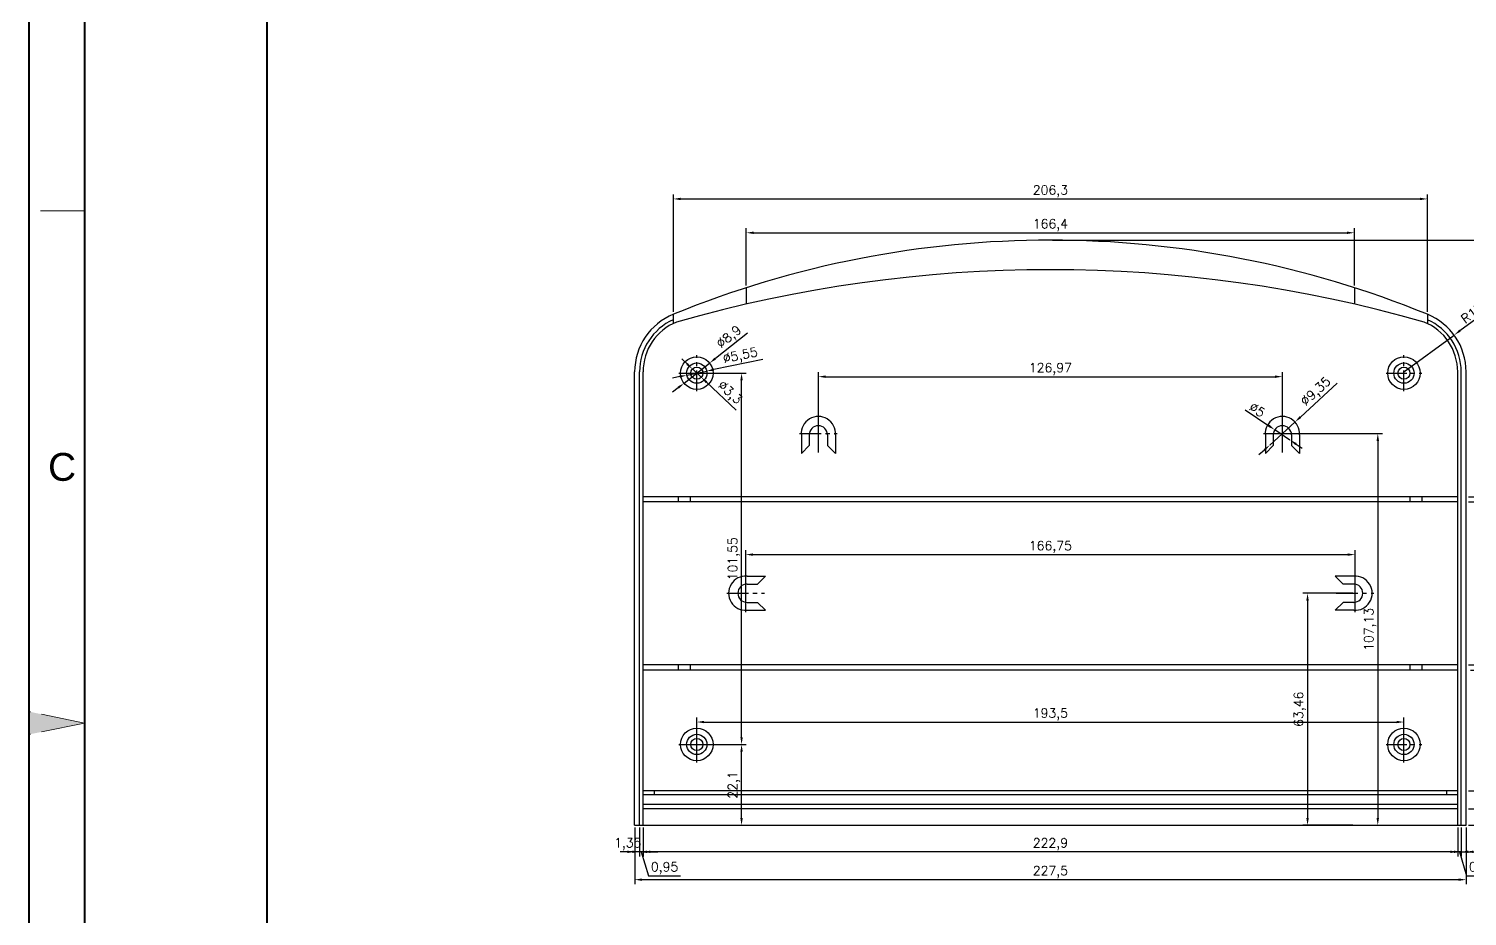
# Model space of a CAD drawing. Header units: millimetres. Extents: x 1692 to 2290, y -111 to 763.
# Drawn here: x 1691.6 to 2085.2, y 273.6 to 516.2 of the extents above; entities that cross this region are included whole.
import ezdxf
from ezdxf.enums import TextEntityAlignment as Align

# ---------------------------------------------------------------- set-up
doc = ezdxf.new("R2010")
doc.units = ezdxf.units.MM
doc.linetypes.add('ACAD_ISO10W100', pattern=[18, 12, -3, 0, -3])
doc.linetypes.add('CENTER', pattern=[50.8, 31.75, -6.35, 6.35, -6.35])
for name, color, linetype, lineweight in [('dim', 82, 'Continuous', 9), ('图层1', 7, 'ACAD_ISO10W100', 15), ('图层4', 7, 'Continuous', 40)]:
    doc.layers.add(name, color=color, linetype=linetype, lineweight=lineweight)
doc.layers.add('尺寸线', color=7, linetype='Continuous')
doc.styles.get("Standard").update_dxf_attribs({"font": 'txt', "bigfont": 'gbcbig.shx'})
doc.styles.add('样式 3', font='arial.ttf', dxfattribs={"height": 3.8})
doc.dimstyles.new('ISO-25', dxfattribs={"dimtxt": 2.5, "dimasz": 2.5, "dimexe": 1.25, "dimexo": 0.625, "dimtad": 1, "dimtxsty": 'Standard', "dimcen": 2.5, "dimadec": 0, "dimazin": 0, "dimtfac": 1, "dimtmove": 0, "dimatfit": 3, "dimfxl": 0, "dimarcsym": 0})

# ---------------------------------------------------------------- blocks, each defined once
blk = doc.blocks.new('*D38')
at = {"layer": 'Defpoints', "color": 0}
for p in [(1857.42, 298.43), (2084.92, 298.43), (1857.42, 283.56)]:
    blk.add_point(p, dxfattribs=at)
at = {"layer": 'dim', "color": 0, "lineweight": -2}
for p, q in [((1857.42, 297.81), (1857.42, 282.31)), ((2084.92, 297.81), (2084.92, 282.31)), ((2082.92, 283.56), (1859.42, 283.56))]:
    blk.add_line(p, q, dxfattribs=at)
at = {"layer": 'dim', "color": 0}
for points in [[(1859.42, 283.89), (1859.42, 283.23), (1857.42, 283.56)], [(2082.92, 283.89), (2082.92, 283.23), (2084.92, 283.56)]]:
    blk.add_solid(points, dxfattribs=at)
at = {"layer": 'dim', "color": 0, "insert": (1971.17, 285.64), "char_height": 2.5, "attachment_point": 5}
blk.add_mtext('227,5', dxfattribs=at)
blk = doc.blocks.new('*D39')
at = {"layer": 'Defpoints', "color": 0}
for p in [(2083.57, 298.43), (2084.92, 298.43), (2083.57, 291.18)]:
    blk.add_point(p, dxfattribs=at)
at = {"layer": 'dim', "color": 0, "lineweight": -2}
for p, q in [((2083.57, 297.81), (2083.57, 289.93)), ((2084.92, 297.81), (2084.92, 289.93)), ((2081.57, 291.18), (2079.57, 291.18)), ((2083.57, 291.18), (2084.92, 291.18)), ((2086.92, 291.18), (2097.25, 291.18))]:
    blk.add_line(p, q, dxfattribs=at)
at = {"layer": 'dim', "color": 0}
for points in [[(2081.57, 291.51), (2081.57, 290.85), (2083.57, 291.18)], [(2086.92, 291.51), (2086.92, 290.85), (2084.92, 291.18)]]:
    blk.add_solid(points, dxfattribs=at)
at = {"layer": 'dim', "color": 0, "insert": (2093.08, 293.26), "char_height": 2.5, "attachment_point": 5}
blk.add_mtext('1,35', dxfattribs=at)
blk = doc.blocks.new('*D40')
at = {"layer": 'Defpoints', "color": 0}
for p in [(2082.62, 298.43), (2083.57, 298.43), (2082.62, 291.18)]:
    blk.add_point(p, dxfattribs=at)
at = {"layer": 'dim', "color": 0, "lineweight": -2}
for p, q in [((2082.62, 297.81), (2082.62, 289.93)), ((2083.57, 297.81), (2083.57, 289.93)), ((2080.62, 291.18), (2078.62, 291.18)), ((2083.57, 291.18), (2082.62, 291.18)), ((2083.57, 291.18), (2082.62, 291.18)), ((2083.09, 291.18), (2085.06, 284.62)), ((2085.57, 291.18), (2087.57, 291.18)), ((2085.06, 284.62), (2093.81, 284.62))]:
    blk.add_line(p, q, dxfattribs=at)
at = {"layer": 'dim', "color": 0}
for points in [[(2080.62, 291.51), (2080.62, 290.85), (2082.62, 291.18)], [(2085.57, 291.51), (2085.57, 290.85), (2083.57, 291.18)]]:
    blk.add_solid(points, dxfattribs=at)
at = {"layer": 'dim', "color": 0, "insert": (2089.44, 286.7), "char_height": 2.5, "attachment_point": 5}
blk.add_mtext('0,95', dxfattribs=at)
blk = doc.blocks.new('*D41')
at = {"layer": 'Defpoints', "color": 0}
for p in [(1859.72, 298.43), (2082.62, 298.43), (1859.72, 291.18)]:
    blk.add_point(p, dxfattribs=at)
at = {"layer": 'dim', "color": 0, "lineweight": -2}
for p, q in [((1859.72, 297.81), (1859.72, 289.93)), ((2082.62, 297.81), (2082.62, 289.93)), ((2080.62, 291.18), (1861.72, 291.18))]:
    blk.add_line(p, q, dxfattribs=at)
at = {"layer": 'dim', "color": 0}
for points in [[(1861.72, 291.51), (1861.72, 290.85), (1859.72, 291.18)], [(2080.62, 291.51), (2080.62, 290.85), (2082.62, 291.18)]]:
    blk.add_solid(points, dxfattribs=at)
at = {"layer": 'dim', "color": 0, "insert": (1971.17, 293.26), "char_height": 2.5, "attachment_point": 5}
blk.add_mtext('222,9', dxfattribs=at)
blk = doc.blocks.new('*D42')
at = {"layer": 'Defpoints', "color": 0}
for p in [(1858.77, 298.43), (1859.72, 298.43), (1858.77, 291.18)]:
    blk.add_point(p, dxfattribs=at)
at = {"layer": 'dim', "color": 0, "lineweight": -2}
for p, q in [((1858.77, 297.81), (1858.77, 289.93)), ((1859.72, 297.81), (1859.72, 289.93)), ((1856.77, 291.18), (1854.77, 291.18)), ((1859.72, 291.18), (1858.77, 291.18)), ((1859.72, 291.18), (1858.77, 291.18)), ((1859.24, 291.18), (1861.21, 284.62)), ((1861.72, 291.18), (1863.72, 291.18)), ((1861.21, 284.62), (1869.96, 284.62))]:
    blk.add_line(p, q, dxfattribs=at)
at = {"layer": 'dim', "color": 0}
for points in [[(1856.77, 291.51), (1856.77, 290.85), (1858.77, 291.18)], [(1861.72, 291.51), (1861.72, 290.85), (1859.72, 291.18)]]:
    blk.add_solid(points, dxfattribs=at)
at = {"layer": 'dim', "color": 0, "insert": (1865.59, 286.7), "char_height": 2.5, "attachment_point": 5}
blk.add_mtext('0,95', dxfattribs=at)
blk = doc.blocks.new('*D37')
at = {"layer": 'Defpoints', "color": 0}
for p in [(1857.42, 298.43), (1858.77, 298.43), (1857.42, 291.18)]:
    blk.add_point(p, dxfattribs=at)
at = {"layer": 'dim', "color": 0, "lineweight": -2}
for p, q in [((1857.42, 297.81), (1857.42, 289.93)), ((1858.77, 297.81), (1858.77, 289.93)), ((1855.42, 291.18), (1853.42, 291.18)), ((1858.77, 291.18), (1857.42, 291.18)), ((1860.77, 291.18), (1862.77, 291.18))]:
    blk.add_line(p, q, dxfattribs=at)
at = {"layer": 'dim', "color": 0}
for points in [[(1855.42, 291.51), (1855.42, 290.85), (1857.42, 291.18)], [(1860.77, 291.51), (1860.77, 290.85), (1858.77, 291.18)]]:
    blk.add_solid(points, dxfattribs=at)
at = {"layer": 'dim', "color": 0, "insert": (1855.52, 293.26), "char_height": 2.5, "attachment_point": 5}
blk.add_mtext('1,35', dxfattribs=at)
blk = doc.blocks.new('*D43')
at = {"layer": 'Defpoints', "color": 0}
for p in [(2084.92, 302.93), (2100.62, 302.93), (2084.92, 298.43)]:
    blk.add_point(p, dxfattribs=at)
at = {"layer": 'dim', "color": 0, "lineweight": -2}
for p, q in [((2100.62, 304.93), (2100.62, 306.93)), ((2085.54, 302.93), (2101.87, 302.93)), ((2100.62, 302.93), (2100.62, 298.43)), ((2085.54, 298.43), (2101.87, 298.43)), ((2100.62, 296.43), (2100.62, 287.77))]:
    blk.add_line(p, q, dxfattribs=at)
at = {"layer": 'dim', "color": 0}
for points in [[(2100.29, 304.93), (2100.95, 304.93), (2100.62, 302.93)], [(2100.29, 296.43), (2100.95, 296.43), (2100.62, 298.43)]]:
    blk.add_solid(points, dxfattribs=at)
at = {"layer": 'dim', "color": 0, "insert": (2098.54, 291.1), "char_height": 2.5, "attachment_point": 5, "rotation": 90}
blk.add_mtext('4,5', dxfattribs=at)
blk = doc.blocks.new('*D44')
at = {"layer": 'Defpoints', "color": 0}
for p in [(2084.92, 307.88), (2100.62, 307.88), (2084.92, 302.93)]:
    blk.add_point(p, dxfattribs=at)
at = {"layer": 'dim', "color": 0, "lineweight": -2}
for p, q in [((2107.18, 307.38), (2107.18, 316.54)), ((2100.62, 309.88), (2100.62, 311.88)), ((2085.54, 307.88), (2101.87, 307.88)), ((2100.62, 302.93), (2100.62, 307.88)), ((2100.62, 302.93), (2100.62, 307.88)), ((2100.62, 305.41), (2107.18, 307.38)), ((2085.54, 302.93), (2101.87, 302.93)), ((2100.62, 300.93), (2100.62, 298.93))]:
    blk.add_line(p, q, dxfattribs=at)
at = {"layer": 'dim', "color": 0}
for points in [[(2100.29, 309.88), (2100.95, 309.88), (2100.62, 307.88)], [(2100.29, 300.93), (2100.95, 300.93), (2100.62, 302.93)]]:
    blk.add_solid(points, dxfattribs=at)
at = {"layer": 'dim', "color": 0, "insert": (2105.1, 311.96), "char_height": 2.5, "attachment_point": 5, "rotation": 90}
blk.add_mtext('4,95', dxfattribs=at)
blk = doc.blocks.new('*D47')
at = {"layer": 'Defpoints', "color": 0}
for p in [(2084.92, 342.28), (2085.54, 340.88), (2100.61, 342.28)]:
    blk.add_point(p, dxfattribs=at)
at = {"layer": 'dim', "color": 0, "lineweight": -2}
for p, q in [((2107.17, 343.55), (2107.17, 349.39)), ((2100.61, 344.28), (2100.61, 346.28)), ((2100.61, 341.58), (2107.17, 343.55)), ((2085.54, 342.28), (2101.86, 342.28)), ((2086.17, 340.88), (2101.86, 340.88)), ((2100.61, 340.88), (2100.61, 342.28)), ((2100.61, 340.88), (2100.61, 342.28)), ((2100.61, 338.88), (2100.61, 336.88))]:
    blk.add_line(p, q, dxfattribs=at)
at = {"layer": 'dim', "color": 0}
for points in [[(2100.27, 344.28), (2100.94, 344.28), (2100.61, 342.28)], [(2100.27, 338.88), (2100.94, 338.88), (2100.61, 340.88)]]:
    blk.add_solid(points, dxfattribs=at)
at = {"layer": 'dim', "color": 0, "insert": (2105.08, 346.47), "char_height": 2.5, "attachment_point": 5, "rotation": 90}
blk.add_mtext('1,4', dxfattribs=at)
blk = doc.blocks.new('*D48')
at = {"layer": 'Defpoints', "color": 0}
for p in [(2084.92, 386.88), (2100.61, 386.88), (2084.92, 342.28)]:
    blk.add_point(p, dxfattribs=at)
at = {"layer": 'dim', "color": 0, "lineweight": -2}
for p, q in [((2085.54, 386.88), (2101.86, 386.88)), ((2100.61, 344.28), (2100.61, 384.88)), ((2085.54, 342.28), (2101.86, 342.28))]:
    blk.add_line(p, q, dxfattribs=at)
at = {"layer": 'dim', "color": 0}
for points in [[(2100.27, 384.88), (2100.94, 384.88), (2100.61, 386.88)], [(2100.27, 344.28), (2100.94, 344.28), (2100.61, 342.28)]]:
    blk.add_solid(points, dxfattribs=at)
at = {"layer": 'dim', "color": 0, "insert": (2098.52, 364.58), "char_height": 2.5, "attachment_point": 5, "rotation": 90}
blk.add_mtext('44,6', dxfattribs=at)
blk = doc.blocks.new('*D49')
at = {"layer": 'Defpoints', "color": 0}
for p in [(2084.92, 388.28), (2084.92, 386.88), (2100.61, 388.28)]:
    blk.add_point(p, dxfattribs=at)
at = {"layer": 'dim', "color": 0, "lineweight": -2}
for p, q in [((2107.17, 389.55), (2107.17, 395.39)), ((2100.61, 390.28), (2100.61, 392.28)), ((2085.54, 388.28), (2101.86, 388.28)), ((2085.54, 386.88), (2101.86, 386.88)), ((2100.61, 387.58), (2107.17, 389.55)), ((2100.61, 386.88), (2100.61, 388.28)), ((2100.61, 386.88), (2100.61, 388.28)), ((2100.61, 384.88), (2100.61, 382.88))]:
    blk.add_line(p, q, dxfattribs=at)
at = {"layer": 'dim', "color": 0}
for points in [[(2100.27, 390.28), (2100.94, 390.28), (2100.61, 388.28)], [(2100.27, 384.88), (2100.94, 384.88), (2100.61, 386.88)]]:
    blk.add_solid(points, dxfattribs=at)
at = {"layer": 'dim', "color": 0, "insert": (2105.08, 392.47), "char_height": 2.5, "attachment_point": 5, "rotation": 90}
blk.add_mtext('1,4', dxfattribs=at)
blk = doc.blocks.new('*D50')
at = {"layer": 'Defpoints', "color": 0}
for p in [(2067.92, 326.67), (1874.42, 320.53), (2067.92, 320.53)]:
    blk.add_point(p, dxfattribs=at)
at = {"layer": 'dim', "color": 0, "lineweight": -2}
for p, q in [((1874.42, 321.16), (1874.42, 327.92)), ((2067.92, 321.16), (2067.92, 327.92)), ((1876.42, 326.67), (2065.92, 326.67))]:
    blk.add_line(p, q, dxfattribs=at)
at = {"layer": 'dim', "color": 0}
for points in [[(1876.42, 327), (1876.42, 326.34), (1874.42, 326.67)], [(2065.92, 327), (2065.92, 326.34), (2067.92, 326.67)]]:
    blk.add_solid(points, dxfattribs=at)
at = {"layer": 'dim', "color": 0, "insert": (1971.17, 328.75), "char_height": 2.5, "attachment_point": 5}
blk.add_mtext('193,5', dxfattribs=at)
blk = doc.blocks.new('*D51')
at = {"layer": 'Defpoints', "color": 0}
for p in [(1874.42, 320.53), (1886.67, 320.53), (1857.42, 298.43)]:
    blk.add_point(p, dxfattribs=at)
at = {"layer": 'dim', "color": 0, "lineweight": -2}
for p, q in [((1875.04, 320.53), (1887.92, 320.53)), ((1886.67, 300.43), (1886.67, 318.53)), ((1858.04, 298.43), (1887.92, 298.43))]:
    blk.add_line(p, q, dxfattribs=at)
at = {"layer": 'dim', "color": 0}
for points in [[(1886.33, 318.53), (1887, 318.53), (1886.67, 320.53)], [(1886.33, 300.43), (1887, 300.43), (1886.67, 298.43)]]:
    blk.add_solid(points, dxfattribs=at)
at = {"layer": 'dim', "color": 0, "insert": (1884.58, 309.48), "char_height": 2.5, "attachment_point": 5, "rotation": 90}
blk.add_mtext('22,1', dxfattribs=at)
blk = doc.blocks.new('*D52')
at = {"layer": 'Defpoints', "color": 0}
for p in [(1874.42, 422.08), (1886.67, 422.08), (1874.42, 320.53)]:
    blk.add_point(p, dxfattribs=at)
at = {"layer": 'dim', "color": 0, "lineweight": -2}
for p, q in [((1875.04, 422.08), (1887.92, 422.08)), ((1886.67, 322.53), (1886.67, 420.08)), ((1875.04, 320.53), (1887.92, 320.53))]:
    blk.add_line(p, q, dxfattribs=at)
at = {"layer": 'dim', "color": 0}
for points in [[(1886.33, 420.08), (1887, 420.08), (1886.67, 422.08)], [(1886.33, 322.53), (1887, 322.53), (1886.67, 320.53)]]:
    blk.add_solid(points, dxfattribs=at)
at = {"layer": 'dim', "color": 0, "insert": (1884.58, 371.31), "char_height": 2.5, "attachment_point": 5, "rotation": 90}
blk.add_mtext('101,55', dxfattribs=at)
blk = doc.blocks.new('*D53')
at = {"layer": 'Defpoints', "color": 0}
for p in [(1877.92, 424.83), (1870.92, 419.33)]:
    blk.add_point(p, dxfattribs=at)
at = {"layer": 'dim', "color": 0, "lineweight": -2}
for p, q in [((1888.27, 432.97), (1879.49, 426.07)), ((1870.92, 419.33), (1877.92, 424.83)), ((1869.35, 418.1), (1867.77, 416.86))]:
    blk.add_line(p, q, dxfattribs=at)
at = {"layer": 'dim', "color": 0}
for points in [[(1879.28, 426.33), (1879.69, 425.81), (1877.92, 424.83)], [(1869.14, 418.36), (1869.55, 417.84), (1870.92, 419.33)]]:
    blk.add_solid(points, dxfattribs=at)
at = {"layer": 'dim', "color": 0, "insert": (1883.38, 431.77), "char_height": 2.5, "attachment_point": 5, "rotation": 38.1654}
blk.add_mtext('∅8,9', dxfattribs=at)
blk = doc.blocks.new('*D54')
at = {"layer": 'Defpoints', "color": 0}
for p in [(1871.7, 421.53), (1877.14, 422.64)]:
    blk.add_point(p, dxfattribs=at)
at = {"layer": 'dim', "color": 0, "lineweight": -2}
for p, q in [((1892.49, 425.77), (1879.1, 423.04)), ((1871.7, 421.53), (1877.14, 422.64)), ((1869.74, 421.13), (1867.78, 420.73))]:
    blk.add_line(p, q, dxfattribs=at)
at = {"layer": 'dim', "color": 0}
for points in [[(1869.67, 421.46), (1869.81, 420.8), (1871.7, 421.53)], [(1879.03, 423.36), (1879.16, 422.71), (1877.14, 422.64)]]:
    blk.add_solid(points, dxfattribs=at)
at = {"layer": 'dim', "color": 0, "insert": (1886.36, 426.64), "char_height": 2.5, "attachment_point": 5, "rotation": 11.5236}
blk.add_mtext('∅5,55', dxfattribs=at)
blk = doc.blocks.new('*D55')
at = {"layer": 'Defpoints', "color": 0}
for p in [(1873.21, 423.21), (1875.62, 420.95)]:
    blk.add_point(p, dxfattribs=at)
at = {"layer": 'dim', "color": 0, "lineweight": -2}
for p, q in [((1871.76, 424.58), (1870.3, 425.95)), ((1873.21, 423.21), (1875.62, 420.95)), ((1885.22, 411.94), (1877.08, 419.59))]:
    blk.add_line(p, q, dxfattribs=at)
at = {"layer": 'dim', "color": 0}
for points in [[(1871.98, 424.82), (1871.53, 424.34), (1873.21, 423.21)], [(1877.31, 419.83), (1876.85, 419.34), (1875.62, 420.95)]]:
    blk.add_solid(points, dxfattribs=at)
at = {"layer": 'dim', "color": 0, "insert": (1883.31, 416.6), "char_height": 2.5, "attachment_point": 5, "rotation": 316.8201}
blk.add_mtext('∅3,3', dxfattribs=at)
blk = doc.blocks.new('*D56')
at = {"layer": 'Defpoints', "color": 0}
for p in [(2034.65, 421.11), (2034.65, 405.56), (1907.68, 405.18)]:
    blk.add_point(p, dxfattribs=at)
at = {"layer": 'dim', "color": 0, "lineweight": -2}
for p, q in [((1907.68, 405.81), (1907.68, 422.36)), ((2034.65, 406.18), (2034.65, 422.36)), ((1909.68, 421.11), (2032.65, 421.11))]:
    blk.add_line(p, q, dxfattribs=at)
at = {"layer": 'dim', "color": 0}
for points in [[(1909.68, 421.44), (1909.68, 420.77), (1907.68, 421.11)], [(2032.65, 421.44), (2032.65, 420.77), (2034.65, 421.11)]]:
    blk.add_solid(points, dxfattribs=at)
at = {"layer": 'dim', "color": 0, "insert": (1971.17, 423.19), "char_height": 2.5, "attachment_point": 5}
blk.add_mtext('126,97', dxfattribs=at)
blk = doc.blocks.new('*D57')
at = {"layer": 'Defpoints', "color": 0}
for p in [(2034.65, 405.56), (2034.65, 298.43), (2060.76, 298.43)]:
    blk.add_point(p, dxfattribs=at)
at = {"layer": 'dim', "color": 0, "lineweight": -2}
for p, q in [((2035.28, 405.56), (2062.01, 405.56)), ((2060.76, 403.56), (2060.76, 300.43)), ((2035.28, 298.43), (2062.01, 298.43))]:
    blk.add_line(p, q, dxfattribs=at)
at = {"layer": 'dim', "color": 0}
for points in [[(2060.42, 403.56), (2061.09, 403.56), (2060.76, 405.56)], [(2060.42, 300.43), (2061.09, 300.43), (2060.76, 298.43)]]:
    blk.add_solid(points, dxfattribs=at)
at = {"layer": 'dim', "color": 0, "insert": (2058.67, 352), "char_height": 2.5, "attachment_point": 5, "rotation": 90}
blk.add_mtext('107,13', dxfattribs=at)
blk = doc.blocks.new('*D58')
at = {"layer": 'Defpoints', "color": 0}
for p in [(2054.54, 372.45), (1887.79, 361.89), (2054.54, 361.89)]:
    blk.add_point(p, dxfattribs=at)
at = {"layer": 'dim', "color": 0, "lineweight": -2}
for p, q in [((1887.79, 362.52), (1887.79, 373.7)), ((1889.79, 372.45), (2052.54, 372.45)), ((2054.54, 362.52), (2054.54, 373.7))]:
    blk.add_line(p, q, dxfattribs=at)
at = {"layer": 'dim', "color": 0}
for points in [[(1889.79, 372.78), (1889.79, 372.12), (1887.79, 372.45)], [(2052.54, 372.78), (2052.54, 372.12), (2054.54, 372.45)]]:
    blk.add_solid(points, dxfattribs=at)
at = {"layer": 'dim', "color": 0, "insert": (1971.17, 374.53), "char_height": 2.5, "attachment_point": 5}
blk.add_mtext('166,75', dxfattribs=at)
blk = doc.blocks.new('*D59')
at = {"layer": 'Defpoints', "color": 0}
for p in [(2054.54, 361.89), (2041.54, 298.43), (2054.54, 298.43)]:
    blk.add_point(p, dxfattribs=at)
at = {"layer": 'dim', "color": 0, "lineweight": -2}
for p, q in [((2053.92, 361.89), (2040.29, 361.89)), ((2041.54, 359.89), (2041.54, 300.43)), ((2053.92, 298.43), (2040.29, 298.43))]:
    blk.add_line(p, q, dxfattribs=at)
at = {"layer": 'dim', "color": 0}
for points in [[(2041.2, 359.89), (2041.87, 359.89), (2041.54, 361.89)], [(2041.2, 300.43), (2041.87, 300.43), (2041.54, 298.43)]]:
    blk.add_solid(points, dxfattribs=at)
at = {"layer": 'dim', "color": 0, "insert": (2039.45, 330.16), "char_height": 2.5, "attachment_point": 5, "rotation": 90}
blk.add_mtext('63,46', dxfattribs=at)
blk = doc.blocks.new('*D60')
at = {"layer": 'Defpoints', "color": 0}
for p in [(2038.1, 408.71), (2031.2, 402.4)]:
    blk.add_point(p, dxfattribs=at)
at = {"layer": 'dim', "color": 0, "lineweight": -2}
for p, q in [((2049.66, 419.29), (2039.58, 410.07)), ((2031.2, 402.4), (2038.1, 408.71)), ((2029.73, 401.05), (2028.25, 399.7))]:
    blk.add_line(p, q, dxfattribs=at)
at = {"layer": 'dim', "color": 0}
for points in [[(2039.35, 410.31), (2039.8, 409.82), (2038.1, 408.71)], [(2029.5, 401.3), (2029.95, 400.81), (2031.2, 402.4)]]:
    blk.add_solid(points, dxfattribs=at)
at = {"layer": 'dim', "color": 0, "insert": (2043.95, 416.89), "char_height": 2.5, "attachment_point": 5, "rotation": 42.4716}
blk.add_mtext('∅9,35', dxfattribs=at)
blk = doc.blocks.new('*D61')
at = {"layer": 'Defpoints', "color": 0}
for p in [(2032.58, 406.58), (2036.73, 403.79)]:
    blk.add_point(p, dxfattribs=at)
at = {"layer": 'dim', "color": 0, "lineweight": -2}
for p, q in [((2024.47, 412.03), (2030.92, 407.69)), ((2036.73, 403.79), (2032.58, 406.58)), ((2038.39, 402.67), (2040.05, 401.56))]:
    blk.add_line(p, q, dxfattribs=at)
at = {"layer": 'dim', "color": 0}
for points in [[(2031.1, 407.97), (2030.73, 407.42), (2032.58, 406.58)], [(2038.57, 402.95), (2038.2, 402.4), (2036.73, 403.79)]]:
    blk.add_solid(points, dxfattribs=at)
at = {"layer": 'dim', "color": 0, "insert": (2027.77, 412.07), "char_height": 2.5, "attachment_point": 5, "rotation": 326.0869}
blk.add_mtext('∅5', dxfattribs=at)
blk = doc.blocks.new('*D63')
at = {"layer": 'Defpoints', "color": 0}
for p in [(2054.37, 460.46), (1887.97, 445.44), (2054.37, 445.44)]:
    blk.add_point(p, dxfattribs=at)
at = {"layer": 'dim', "color": 0, "lineweight": -2}
for p, q in [((1887.97, 446.06), (1887.97, 461.71)), ((2054.37, 446.06), (2054.37, 461.71)), ((1889.97, 460.46), (2052.37, 460.46))]:
    blk.add_line(p, q, dxfattribs=at)
at = {"layer": 'dim', "color": 0}
for points in [[(1889.97, 460.79), (1889.97, 460.13), (1887.97, 460.46)], [(2052.37, 460.79), (2052.37, 460.13), (2054.37, 460.46)]]:
    blk.add_solid(points, dxfattribs=at)
at = {"layer": 'dim', "color": 0, "insert": (1971.17, 462.54), "char_height": 2.5, "attachment_point": 5}
blk.add_mtext('166,4', dxfattribs=at)
blk = doc.blocks.new('*D64')
at = {"layer": 'Defpoints', "color": 0}
for p in [(2074.32, 469.71), (1868.02, 438.18), (2074.32, 438.18)]:
    blk.add_point(p, dxfattribs=at)
at = {"layer": 'dim', "color": 0, "lineweight": -2}
for p, q in [((1868.02, 438.81), (1868.02, 470.96)), ((1870.02, 469.71), (2072.32, 469.71)), ((2074.32, 438.81), (2074.32, 470.96))]:
    blk.add_line(p, q, dxfattribs=at)
at = {"layer": 'dim', "color": 0}
for points in [[(1870.02, 470.04), (1870.02, 469.38), (1868.02, 469.71)], [(2072.32, 470.04), (2072.32, 469.38), (2074.32, 469.71)]]:
    blk.add_solid(points, dxfattribs=at)
at = {"layer": 'dim', "color": 0, "insert": (1971.17, 471.79), "char_height": 2.5, "attachment_point": 5}
blk.add_mtext('206,3', dxfattribs=at)
blk = doc.blocks.new('*D65')
at = {"layer": 'Defpoints', "color": 0}
for p in [(1971.17, 458.43), (2117.43, 458.43), (2084.92, 298.43)]:
    blk.add_point(p, dxfattribs=at)
at = {"layer": 'dim', "color": 0, "lineweight": -2}
for p, q in [((1971.79, 458.43), (2118.68, 458.43)), ((2117.43, 300.43), (2117.43, 456.43)), ((2085.54, 298.43), (2118.68, 298.43))]:
    blk.add_line(p, q, dxfattribs=at)
at = {"layer": 'dim', "color": 0}
for points in [[(2117.1, 456.43), (2117.77, 456.43), (2117.43, 458.43)], [(2117.1, 300.43), (2117.77, 300.43), (2117.43, 298.43)]]:
    blk.add_solid(points, dxfattribs=at)
at = {"layer": 'dim', "color": 0, "insert": (2115.56, 378.43), "char_height": 2.5, "attachment_point": 5, "rotation": 90}
blk.add_mtext('160', dxfattribs=at)
blk = doc.blocks.new('*D66')
at = {"layer": 'Defpoints', "color": 0}
for p in [(2081.63, 432.49), (2067.92, 422.43)]:
    blk.add_point(p, dxfattribs=at)
at = {"layer": 'dim', "color": 0, "lineweight": -2}
for p, q in [((2090.56, 439.04), (2083.24, 433.67)), ((2067.92, 422.43), (2081.63, 432.49))]:
    blk.add_line(p, q, dxfattribs=at)
at = {"layer": 'dim', "color": 0}
blk.add_solid([(2083.04, 433.94), (2083.44, 433.4), (2081.63, 432.49)], dxfattribs=at)
at = {"layer": 'dim', "color": 0, "insert": (2086.6, 438.46), "char_height": 2.5, "attachment_point": 5, "rotation": 36.2598}
blk.add_mtext('R17', dxfattribs=at)

msp = doc.modelspace()

# ---------------------------------------------------------------- hatches: boundary and pattern name
at = {"layer": '图层1'}
msp.add_hatch(color=0, dxfattribs=at).paths.add_polyline_path([(1706.855, 326.39), (1691.627, 329.524), (1691.627, 323.256)])

# ---------------------------------------------------------------- linework, layer by layer
for p, q in [((1887.967, 445.438), (1887.967, 440.954)), ((2054.367, 445.438), (2054.367, 440.954)), ((1867.967, 438.162), (1867.967, 435.642)), ((2074.367, 438.162), (2074.367, 435.642)), ((1857.417, 298.433), (1857.417, 422.433)), ((1858.767, 298.433), (1858.767, 422.433)), ((1859.717, 298.433), (1859.717, 422.433)), ((2082.617, 298.433), (2082.617, 422.433)), ((2083.567, 298.433), (2083.567, 422.433)), ((2084.917, 298.433), (2084.917, 422.433)), ((1903.023, 405.183), (1903.023, 400.133)), ((1903.023, 400.133), (1905.183, 402.293)), ((1905.183, 405.183), (1905.183, 402.293)), ((1910.183, 405.183), (1910.183, 402.293)), ((1912.342, 400.133), (1910.183, 402.293)), ((1912.342, 405.183), (1912.342, 400.133)), ((2029.992, 405.183), (2029.992, 400.133)), ((2029.992, 400.133), (2032.152, 402.293)), ((2032.152, 405.183), (2032.152, 402.293)), ((2037.152, 405.183), (2037.152, 402.293)), ((2039.312, 400.133), (2037.152, 402.293)), ((2039.312, 405.183), (2039.312, 400.133)), ((2082.567, 388.283), (1859.767, 388.283)), ((2082.567, 386.883), (1859.767, 386.883)), ((1869.417, 386.883), (1869.417, 388.283)), ((1872.717, 386.883), (1872.717, 388.283)), ((2069.617, 386.883), (2069.617, 388.283)), ((2072.917, 386.883), (2072.917, 388.283)), ((1888.167, 366.553), (1893.217, 366.553)), ((1893.217, 366.553), (1891.058, 364.393)), ((2054.167, 366.553), (2049.117, 366.553)), ((2049.117, 366.553), (2051.277, 364.393)), ((1888.167, 364.393), (1891.058, 364.393)), ((2054.167, 364.393), (2051.277, 364.393)), ((1888.167, 359.393), (1891.058, 359.393)), ((1893.217, 357.233), (1891.058, 359.393)), ((2049.117, 357.233), (2051.277, 359.393)), ((2054.167, 359.393), (2051.277, 359.393)), ((1888.167, 357.233), (1893.217, 357.233)), ((2054.167, 357.233), (2049.117, 357.233)), ((2082.567, 342.283), (1859.767, 342.283)), ((2082.567, 340.883), (1859.767, 340.883)), ((1869.417, 340.883), (1869.417, 342.283)), ((1872.717, 340.883), (1872.717, 342.283)), ((2069.617, 340.883), (2069.617, 342.283)), ((2072.917, 340.883), (2072.917, 342.283)), ((2082.567, 307.883), (1859.767, 307.883)), ((1862.767, 307.883), (1862.767, 306.733)), ((2079.567, 307.883), (2079.567, 306.733)), ((2082.567, 306.733), (1859.767, 306.733)), ((2082.567, 304.133), (1859.767, 304.133)), ((2082.567, 302.933), (1859.767, 302.933)), ((1857.417, 298.433), (2084.917, 298.433))]:
    msp.add_line(p, q)
at = {"color": 1, "linetype": 'CENTER', "ltscale": 0.178}
for p, q in [((1874.417, 417.188), (1874.417, 426.978)), ((2067.917, 417.188), (2067.917, 426.978)), ((1869.522, 422.083), (1879.312, 422.083)), ((2063.022, 422.083), (2072.812, 422.083)), ((1874.417, 315.638), (1874.417, 325.428)), ((2067.917, 315.638), (2067.917, 325.428)), ((1869.522, 320.533), (1879.312, 320.533)), ((2063.022, 320.533), (2072.812, 320.533))]:
    msp.add_line(p, q, dxfattribs=at)
at = {"color": 1, "linetype": 'CENTER', "ltscale": 0.187}
for p, q in [((1907.683, 400.416), (1907.683, 410.701)), ((2034.652, 400.416), (2034.652, 410.701)), ((1902.54, 405.558), (1912.825, 405.558)), ((2029.51, 405.558), (2039.795, 405.558)), ((1887.792, 356.751), (1887.792, 367.036)), ((2054.542, 356.751), (2054.542, 367.036)), ((1882.65, 361.893), (1892.935, 361.893)), ((2049.4, 361.893), (2059.685, 361.893))]:
    msp.add_line(p, q, dxfattribs=at)
for centre, radius in [((1874.417, 422.083), 4.45), ((2067.917, 422.083), 4.45), ((1874.417, 422.083), 2.775), ((1874.417, 422.083), 1.65), ((2067.917, 422.083), 2.775), ((2067.917, 422.083), 1.65), ((1874.417, 320.533), 4.45), ((1874.417, 320.533), 2.775), ((2067.917, 320.533), 4.45), ((2067.917, 320.533), 2.775), ((1874.417, 320.533), 1.65), ((2067.917, 320.533), 1.65)]:
    msp.add_circle(centre, radius)
for centre, radius, start, end in [((1971.167, 185.609), 272.824, 67.78543, 112.21457), ((1971.167, 77.437), 372.917, 74.08102, 105.91898), ((1874.417, 422.433), 17, 112.10956, 180), ((2067.917, 422.433), 17, 0, 67.89044), ((1874.417, 422.433), 15.65, 114.33937, 180), ((1874.417, 422.433), 14.7, 112.10956, 180), ((2067.917, 422.433), 14.7, 0, 67.89044), ((2067.917, 422.433), 15.65, 0, 65.66063), ((1907.683, 405.558), 4.675, 355.39914, 184.60086), ((2034.652, 405.558), 4.675, 355.39914, 184.60086), ((1907.683, 405.183), 2.5, 0, 180), ((2034.652, 405.183), 2.5, 0, 180), ((1887.792, 361.893), 4.675, 85.39914, 274.60086), ((2054.542, 361.893), 4.675, 265.39914, 94.60086), ((1888.167, 361.893), 2.5, 90, 270), ((2054.167, 361.893), 2.5, 270, 90)]:
    msp.add_arc(centre, radius, start, end)
at = {"layer": '图层1', "color": 0}
for p, q in [((1706.855, 466.492), (1691.627, 466.492)), ((1706.855, 326.39), (1691.627, 329.524)), ((1706.855, 326.39), (1691.627, 323.256))]:
    msp.add_line(p, q, dxfattribs=at)
at = {"layer": '图层4', "color": 0}
msp.add_line((1756.839, -95.288), (1756.839, 748.068), dxfattribs=at)
at = {"layer": '尺寸线', "color": 0, "lineweight": 40}
for p, q in [((1691.627, 763.296), (1691.627, -110.516)), ((1706.855, 748.068), (1706.855, -95.288))]:
    msp.add_line(p, q, dxfattribs=at)

# ---------------------------------------------------------------- texts
at = {"layer": '图层1', "color": 0, "style": '样式 3'}
msp.add_text('C', height=7.614, dxfattribs=at).set_placement((1700.738, 396.441), align=Align.MIDDLE)

# ---------------------------------------------------------------- dimensions: what is measured, and where the dimension line sits
at = {"layer": 'dim'}
for base, p1, p2, override, picture, middle in [((2074.316, 469.711), (1868.019, 438.183), (2074.316, 438.183), {"dimasz": 2}, '*D64', (1971.167, 471.795)), ((2054.367, 460.459), (1887.967, 445.438), (2054.367, 445.438), {"dimasz": 2}, '*D63', (1971.167, 462.542)), ((2034.652, 421.106), (1907.683, 405.183), (2034.652, 405.558), {"dimasz": 2}, '*D56', (1971.167, 423.189)), ((2054.542, 372.449), (1887.792, 361.893), (2054.542, 361.893), {"dimasz": 2}, '*D58', (1971.167, 374.532)), ((2067.917, 326.669), (1874.417, 320.533), (2067.917, 320.533), {"dimasz": 2}, '*D50', (1971.167, 328.752)), ((1858.767, 291.181), (1859.717, 298.433), (1858.767, 298.433), {"dimasz": 2, "dimtmove": 1}, '*D42', (1861.836, 286.701)), ((1857.417, 283.559), (2084.917, 298.433), (1857.417, 298.433), {"dimasz": 2}, '*D38', (1971.167, 285.643)), ((1859.717, 291.181), (2082.617, 298.433), (1859.717, 298.433), {"dimasz": 2, "dimtmove": 1}, '*D41', (1971.167, 293.264)), ((2082.617, 291.181), (2083.567, 298.433), (2082.617, 298.433), {"dimasz": 2, "dimtmove": 1}, '*D40', (2085.686, 286.701))]:
    dim = msp.add_linear_dim(base=base, p1=p1, p2=p2, dimstyle='ISO-25', override=override, dxfattribs=at)
    dim.commit()
    dim.dimension.update_dxf_attribs({"geometry": picture, "text_midpoint": middle})
for base, p1, p2, override, picture, middle in [((2117.433, 458.434), (2084.917, 298.433), (1971.167, 458.434), {"dimasz": 2}, '*D65', (2115.558, 378.433)), ((1886.665, 422.083), (1874.417, 320.533), (1874.417, 422.083), {"dimasz": 2, "dimtmove": 1}, '*D52', (1884.582, 371.308)), ((2060.755627793, 298.433086787), (2034.652423296, 405.558086787), (2034.652423296, 298.433086787), {"dimasz": 2}, '*D57', (2058.672294459, 351.995586787)), ((2100.605, 388.283), (2084.917, 386.883), (2084.917, 388.283), {"dimasz": 2, "dimtmove": 1}, '*D49', (2105.084, 390.177)), ((2100.605, 386.883), (2084.917, 342.283), (2084.917, 386.883), {"dimasz": 2, "dimtmove": 1}, '*D48', (2098.522, 364.583)), ((2041.538, 298.433), (2054.542, 361.893), (2054.542, 298.433), {"dimasz": 2}, '*D59', (2039.455, 330.163)), ((2100.605, 342.283), (2085.542, 340.883), (2084.917, 342.283), {"dimasz": 2, "dimtmove": 1}, '*D47', (2105.084, 344.177)), ((1886.665, 320.533), (1857.417, 298.433), (1874.417, 320.533), {"dimasz": 2}, '*D51', (1884.582, 309.483)), ((2100.619, 307.883), (2084.917, 302.933), (2084.917, 307.883), {"dimasz": 2, "dimtmove": 1}, '*D44', (2105.098, 308.002))]:
    dim = msp.add_linear_dim(base=base, p1=p1, p2=p2, angle=90, dimstyle='ISO-25', override=override, dxfattribs=at)
    dim.commit()
    dim.dimension.update_dxf_attribs({"geometry": picture, "text_midpoint": middle})
dim = msp.add_radius_dim(center=(2067.917, 422.433), mpoint=(2081.625, 432.488), dimstyle='ISO-25', override={"dimasz": 2}, dxfattribs=at)
dim.commit()
dim.dimension.update_dxf_attribs({"geometry": '*D66', "text_midpoint": (2086.598, 438.46)})
for p1, p2, picture, middle in [((1870.919, 419.333), (1877.916, 424.833), '*D53', (1883.377, 431.775)), ((1871.698, 421.529), (1877.137, 422.637), '*D54', (1886.355, 426.643)), ((1873.214, 423.212), (1875.621, 420.954), '*D55', (1883.305, 416.6)), ((2031.204, 402.401), (2038.101, 408.715), '*D60', (2043.947, 416.891))]:
    dim = msp.add_diameter_dim_2p(p1=p1, p2=p2, dimstyle='ISO-25', override={"dimasz": 2}, dxfattribs=at)
    dim.commit()
    dim.dimension.update_dxf_attribs({"geometry": picture, "text_midpoint": middle})
dim = msp.add_diameter_dim_2p(p1=(2036.727, 403.788), p2=(2032.578, 406.578), dimstyle='ISO-25', override={"dimasz": 2}, dxfattribs=at)
dim.commit()
dim.dimension.update_dxf_attribs({"geometry": '*D61', "text_midpoint": (2026.722, 410.514), "dimtype": 163})
dim = msp.add_linear_dim(base=(2100.619, 302.933), p1=(2084.917, 298.433), p2=(2084.917, 302.933), angle=90, dimstyle='ISO-25', override={"dimasz": 2}, dxfattribs=at)
dim.commit()
dim.dimension.update_dxf_attribs({"geometry": '*D43', "text_midpoint": (2100.619, 291.1), "dimtype": 160})
for base, p1, p2, override, picture, middle in [((1857.417, 291.181), (1858.767, 298.433), (1857.417, 298.433), {"dimasz": 2, "dimtmove": 1}, '*D37', (1855.517, 291.181)), ((2083.567, 291.181), (2084.917, 298.433), (2083.567, 298.433), {"dimasz": 2}, '*D39', (2093.084, 291.181))]:
    dim = msp.add_linear_dim(base=base, p1=p1, p2=p2, dimstyle='ISO-25', override=override, dxfattribs=at)
    dim.commit()
    dim.dimension.update_dxf_attribs({"geometry": picture, "text_midpoint": middle, "dimtype": 160})

doc.saveas('drawing.dxf')
